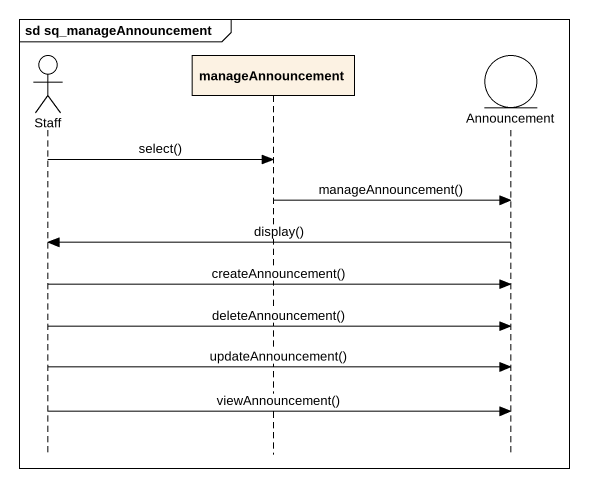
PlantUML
@startuml
mainframe sd sq_manageAnnouncement
hide footbox
actor Staff
participant manageAnnouncement
entity Announcement

Staff -> manageAnnouncement : select()
manageAnnouncement -> Announcement : manageAnnouncement()
Announcement -> Staff : display()
Staff -> Announcement : createAnnouncement()
Staff -> Announcement : deleteAnnouncement()
Staff -> Announcement : updateAnnouncement()
Staff -> Announcement : viewAnnouncement()
@enduml
